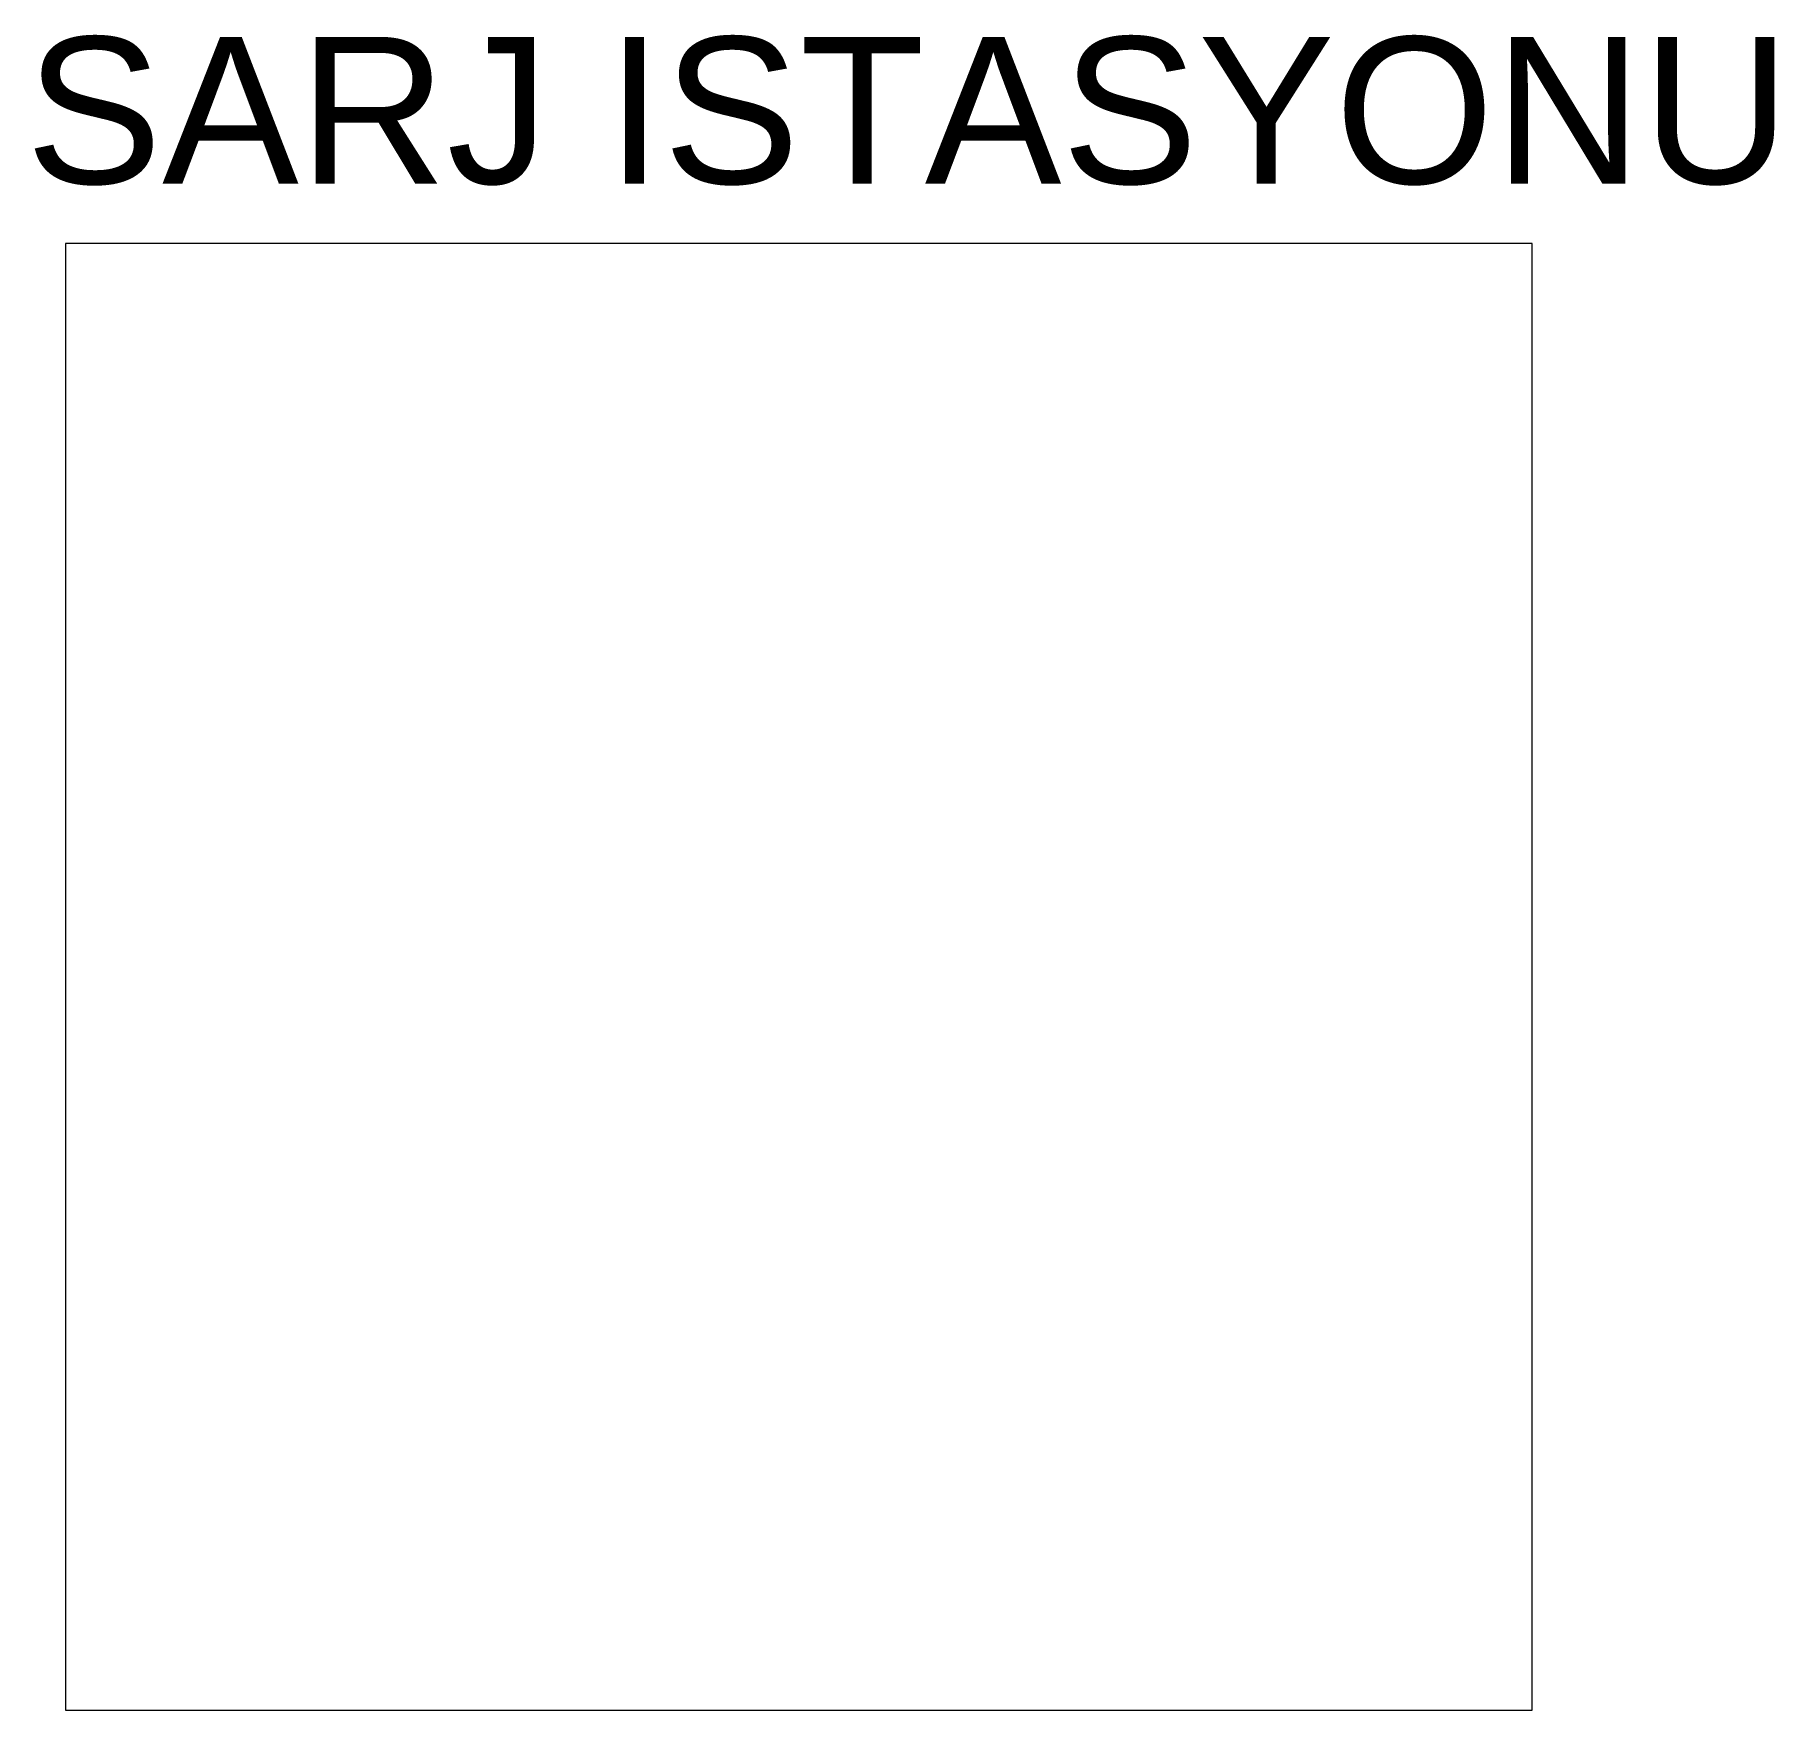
# Model space of a CAD drawing. Header units: millimetres. Extents: x 241468 to 241908, y 4251008 to 4251745.
# Drawn here: x 241896.06 to 241907.92, y 4251007.59 to 4251019.01 of the extents above.
import ezdxf

# ---------------------------------------------------------------- set-up
doc = ezdxf.new("R2010")
doc.units = ezdxf.units.MM
doc.layers.add('ATOCAGi3NOLUGALERI', color=4, linetype='Continuous', lineweight=0, true_color=0x00ffff)
doc.layers.add('TEXT', color=2, linetype='Continuous', lineweight=25, true_color=0xffff00)
doc.styles.add('textstyle11', font='')
doc.styles.get('textstyle11').set_extended_font_data('Arial')

msp = doc.modelspace()

# ---------------------------------------------------------------- linework, layer by layer
at = {"layer": 'ATOCAGi3NOLUGALERI'}
for p, q in [((241906.273, 4251017.592, 1754.667), (241896.273, 4251017.592, 1754.667)), ((241896.273, 4251017.592, 1754.667), (241896.273, 4251007.592, 1754.667)), ((241906.273, 4251007.592, 1754.667), (241906.273, 4251017.592, 1754.667)), ((241896.273, 4251007.592, 1754.667), (241906.273, 4251007.592, 1754.667))]:
    msp.add_line(p, q, dxfattribs=at)

# ---------------------------------------------------------------- texts
at = {"layer": 'TEXT', "insert": (241896, 4251019), "char_height": 1, "attachment_point": 1, "style": 'textstyle11'}
msp.add_mtext('SARJ ISTASYONU\\P', dxfattribs=at)

doc.saveas('drawing.dxf')
